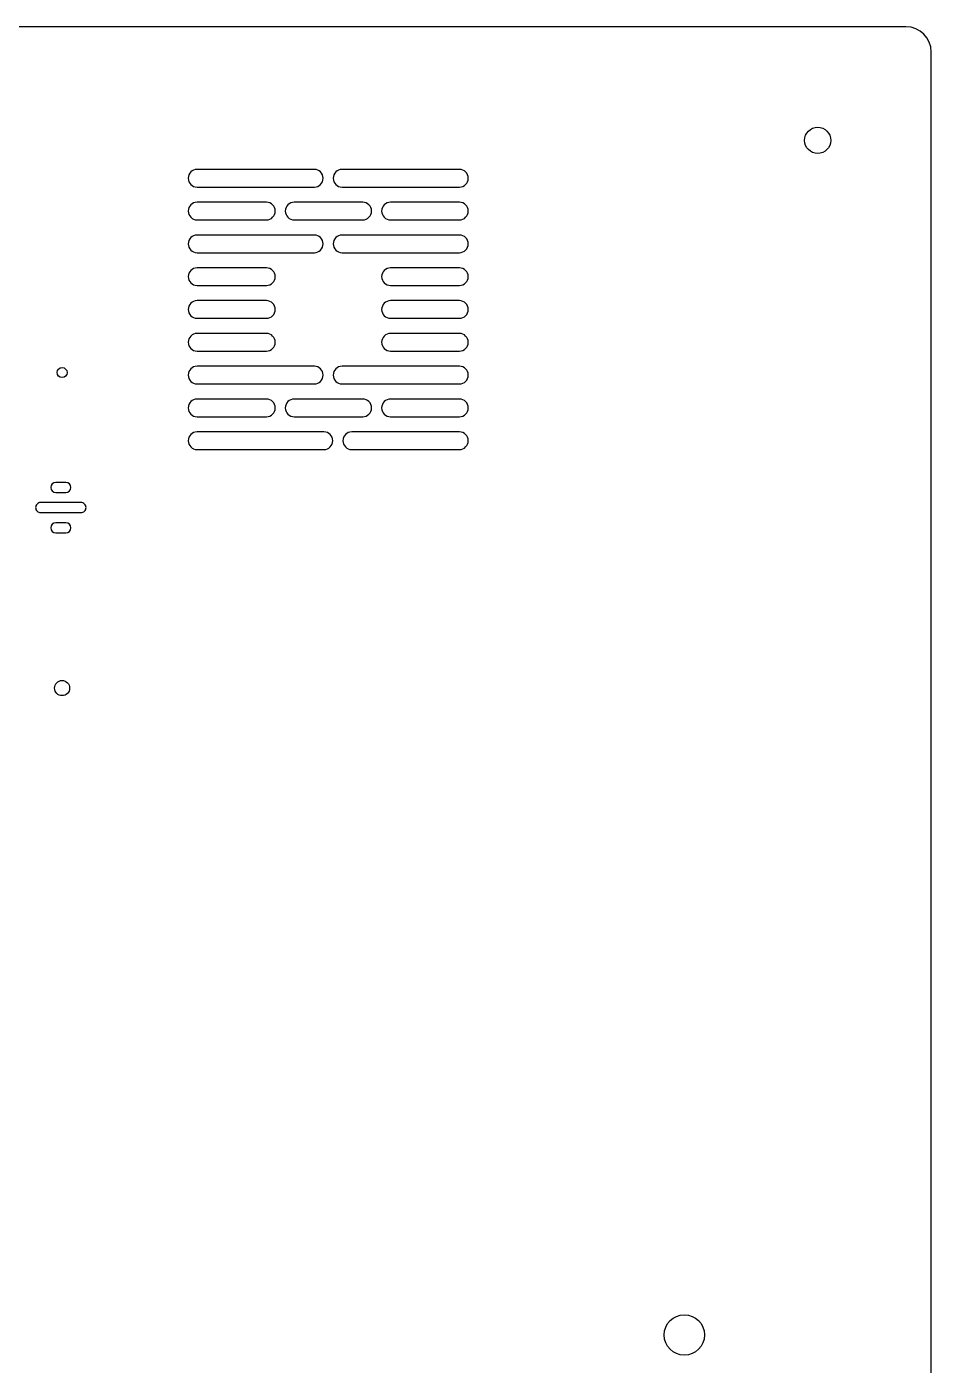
# Model space of a CAD drawing. Header units: millimetres. Extents: x -190 to 189, y -324 to 305.
# Drawn here: x 10.2 to 189.5, y 40.3 to 305.4 of the extents above; entities that cross this region are included whole.
import ezdxf

# ---------------------------------------------------------------- set-up
doc = ezdxf.new("R2010")
doc.units = ezdxf.units.MM
doc.layers.get('0').update_dxf_attribs({"linetype": 'CONTINUOUS'})

msp = doc.modelspace()

# ---------------------------------------------------------------- linework, layer by layer
for p, q in [((184.49, 305.4), (-184.5, 305.4)), ((189.49, -319.4), (189.49, 300.4))]:
    msp.add_line(p, q)
for points in [[(43.99, 273.65), (67.24, 273.65, 1), (67.24, 277.15), (43.99, 277.15, 1)], [(95.99, 277.15), (72.74, 277.15, 1), (72.74, 273.65), (95.99, 273.65, 1)], [(43.99, 267.15), (57.74, 267.15, 1), (57.74, 270.65), (43.99, 270.65, 1)], [(76.83, 270.65), (63.24, 270.65, 1), (63.24, 267.15), (76.83, 267.15, 1)], [(95.99, 270.65), (82.33, 270.65, 1), (82.33, 267.15), (95.99, 267.15, 1)], [(43.99, 260.65), (67.24, 260.65, 1), (67.24, 264.15), (43.99, 264.15, 1)], [(95.99, 264.15), (72.74, 264.15, 1), (72.74, 260.65), (95.99, 260.65, 1)], [(43.99, 254.15), (57.74, 254.15, 1), (57.74, 257.65), (43.99, 257.65, 1)], [(95.99, 257.65), (82.33, 257.65, 1), (82.33, 254.15), (95.99, 254.15, 1)], [(43.99, 247.65), (57.74, 247.65, 1), (57.74, 251.15), (43.99, 251.15, 1)], [(95.99, 251.15), (82.33, 251.15, 1), (82.33, 247.65), (95.99, 247.65, 1)], [(43.99, 241.15), (57.74, 241.15, 1), (57.74, 244.65), (43.99, 244.65, 1)], [(95.99, 244.65), (82.33, 244.65, 1), (82.33, 241.15), (95.99, 241.15, 1)], [(43.99, 234.65), (67.24, 234.65, 1), (67.24, 238.15), (43.99, 238.15, 1)], [(95.99, 238.15), (72.74, 238.15, 1), (72.74, 234.65), (95.99, 234.65, 1)], [(43.99, 228.15), (57.74, 228.15, 1), (57.74, 231.65), (43.99, 231.65, 1)], [(76.83, 231.65), (63.24, 231.65, 1), (63.24, 228.15), (76.83, 228.15, 1)], [(95.99, 231.65), (82.33, 231.65, 1), (82.33, 228.15), (95.99, 228.15, 1)], [(69.14, 225.15), (43.99, 225.15, 1), (43.99, 221.65), (69.14, 221.65, 1)], [(95.99, 225.15), (74.64, 225.15, 1), (74.64, 221.65), (95.99, 221.65, 1)], [(16, 213.15), (18, 213.15, 1), (18, 215.15), (16, 215.15, 1)], [(13, 209.15), (21, 209.15, 0.414214), (22, 210.15, 0.414214), (21, 211.15), (13, 211.15, 0.414214), (12, 210.15, 0.414214)], [(16, 205.15), (18, 205.15, 1), (18, 207.15), (16, 207.15, 1)]]:
    msp.add_lwpolyline(points, format="xyb", close=True)
for centre, radius in [((166.99, 282.9), 2.6), ((17.25, 236.9), 1), ((17.25, 174.4), 1.5), ((140.57, 46.25), 4)]:
    msp.add_circle(centre, radius)
msp.add_arc((184.49, 300.4), 5, 0, 90)

doc.saveas('drawing.dxf')
